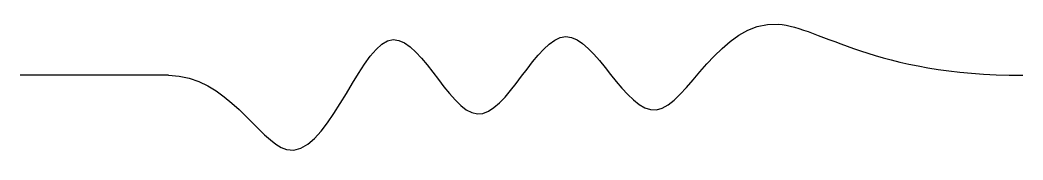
# Model space of a CAD drawing. Header units: millimetres. Extents: x -284 to 284, y -48 to 31.
import ezdxf

# ---------------------------------------------------------------- set-up
doc = ezdxf.new("R2010")
doc.units = ezdxf.units.MM

msp = doc.modelspace()

# ---------------------------------------------------------------- linework, layer by layer
at = {"color": 0, "linetype": 'ByBlock', "lineweight": -2}
msp.add_line((-200, 0), (-284, 0), dxfattribs=at)
msp.add_open_spline([(-200, 0), (-166.77, 0), (-123.48, -90.96), (-75.46, 73.4), (-24.88, -67.75), (24.97, 66.23), (75.82, -65.82), (125, 65.71), (200, 0), (284, 0)], degree=3, knots=[0, 0, 0, 0, 99.693728, 240.247481, 380.801234, 521.354988, 661.908741, 802.462494, 902.156222, 902.156222, 902.156222, 902.156222], dxfattribs=at)

doc.saveas('drawing.dxf')
